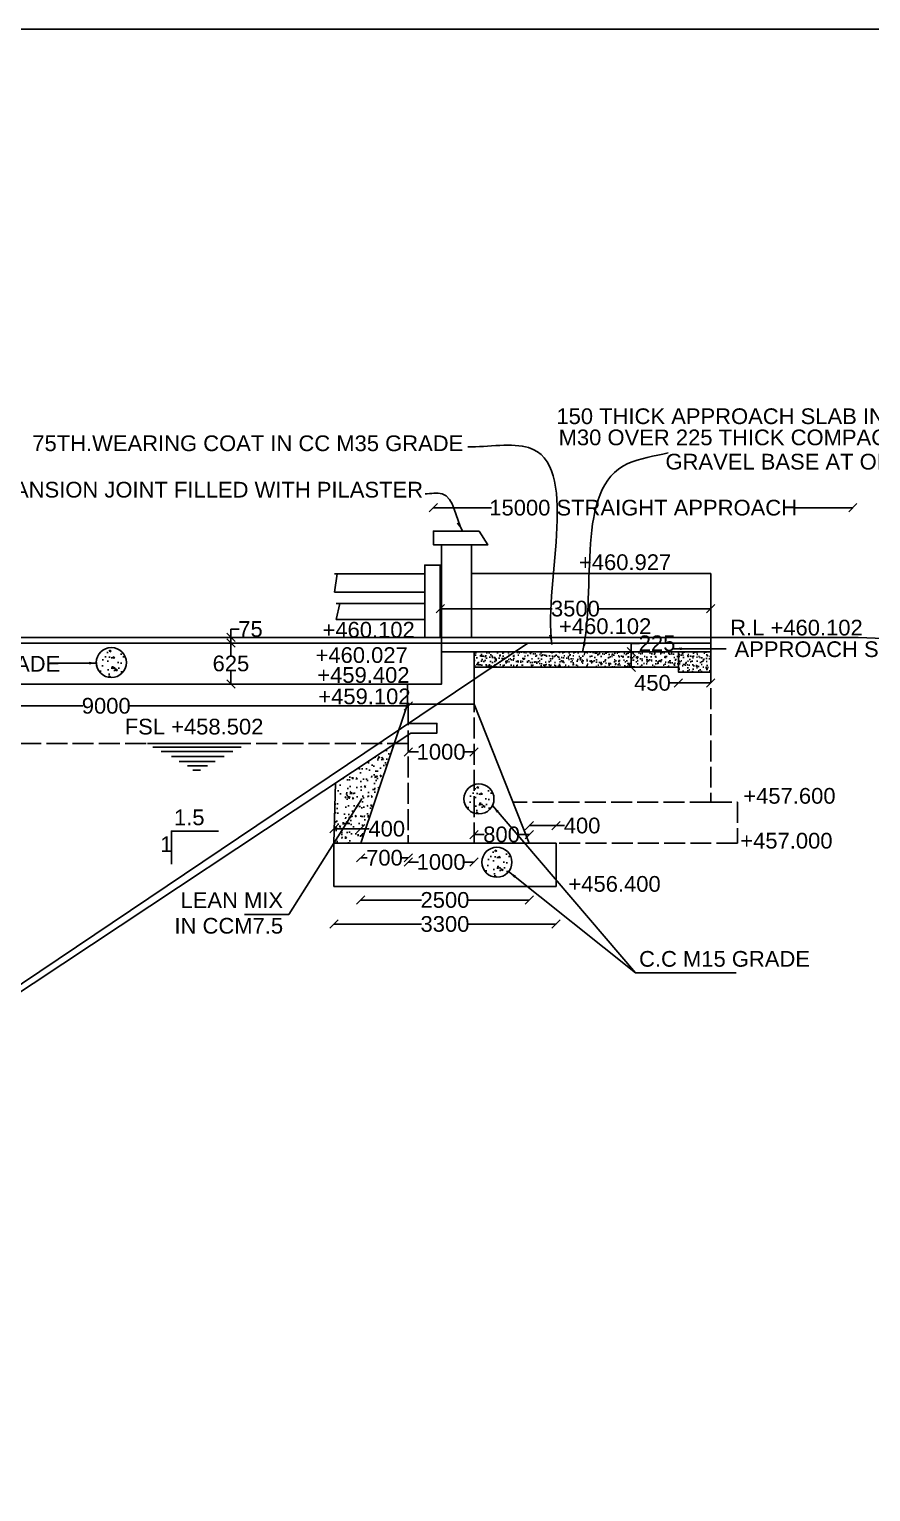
# Model space of a CAD drawing. Header units: millimetres. Extents: x 5124 to 3251958, y 2311 to 45962895.
# Drawn here: x 3220894 to 3230522, y 45946148 to 45962895 of the extents above; entities that cross this region are included whole.
import ezdxf

# ---------------------------------------------------------------- set-up
doc = ezdxf.new("R2010")
doc.units = ezdxf.units.MM
doc.header["$MEASUREMENT"] = 0
doc.linetypes.add('ACAD_ISO02W100', pattern=[15, 12, -3])
for name, color, linetype in [('DIMENSION', 7, 'Continuous'), ('DRAWING', 7, 'Continuous'), ('TEXT', 7, 'Continuous')]:
    doc.layers.add(name, color=color, linetype=linetype)
doc.styles.get("Standard").update_dxf_attribs({"font": 'arial.ttf', "height": 180})
doc.dimstyles.get("Standard").update_dxf_attribs({"dimtxt": 200, "dimasz": 110, "dimexe": 0.18, "dimexo": 0.0625, "dimgap": 0.09, "dimtad": 0, "dimtih": 1, "dimtoh": 1, "dimdec": 0, "dimzin": 0, "dimdsep": 46, "dimtxsty": 'Standard', "dimblk": 'OBLIQUE', "dimcen": 0.09, "dimse1": 1, "dimse2": 1, "dimadec": 0, "dimazin": 0, "dimtfac": 1, "dimtdec": 0, "dimtofl": 0, "dimtmove": 0, "dimatfit": 3, "dimfxl": 1, "dimtolj": 1, "dimtzin": 0, "dimarcsym": 0})
pattern_1 = [(142.5, (6428219.193, 0), (2.519734324, 77.07295076), [0, -60.8, 0, -68, 0, -65]), (172.5, (6428219.19, 0), (-70.7910682, 112.8858426), [0, -32.8, 0, -54.8, 0, -21]), (212.5, (6428268.39, 0), (-124.56567447, 0.22636214), [0, -20, 0, -72, 0, -94]), (222.5, (6428268.39, 0), (-120.24506418, 35.1070226), [0, -10, 0, -47.2, 0, -54])]

# ---------------------------------------------------------------- blocks, each defined once
blk = doc.blocks.new('_Oblique')
at = {"color": 0, "linetype": 'ByBlock', "lineweight": -2}
blk.add_line((-0.5, -0.5), (0.5, 0.5), dxfattribs=at)
blk = doc.blocks.new('*D46')
at = {"layer": 'Defpoints', "color": 0, "transparency": 16777216}
for p in [(3230317, 45957416), (3225518, 45957149), (3230317, 45957149)]:
    blk.add_point(p, dxfattribs=at)
at = {"layer": 'DIMENSION', "color": 0, "lineweight": -2, "transparency": 16777216}
for p, q in [((3225518, 45957416), (3226181, 45957416)), ((3230317, 45957416), (3229655, 45957416))]:
    blk.add_line(p, q, dxfattribs=at)
at = {"layer": 'DIMENSION', "color": 0, "lineweight": -2, "transparency": 16777216, "xscale": 95, "yscale": 95, "zscale": 95, "rotation": 180}
blk.add_blockref('_Oblique', (3225518, 45957416), dxfattribs=at)
at = {"layer": 'DIMENSION', "color": 0, "lineweight": -2, "transparency": 16777216, "xscale": 95, "yscale": 95, "zscale": 95}
blk.add_blockref('_Oblique', (3230317, 45957416), dxfattribs=at)
at = {"layer": 'DIMENSION', "color": 0, "transparency": 16777216, "insert": (3227918, 45957416), "char_height": 180, "attachment_point": 5}
blk.add_mtext('\\A1;15000 STRAIGHT APPROACH', dxfattribs=at)
blk = doc.blocks.new('*D47')
at = {"layer": 'Defpoints', "color": 0, "transparency": 16777216}
for p in [(3225230, 45954620), (3225230, 45954620), (3225983, 45954620)]:
    blk.add_point(p, dxfattribs=at)
at = {"layer": 'DIMENSION', "color": 0, "lineweight": -2, "transparency": 16777216}
for p, q in [((3225230, 45954620), (3225346, 45954620)), ((3225983, 45954620), (3225866, 45954620))]:
    blk.add_line(p, q, dxfattribs=at)
at = {"layer": 'DIMENSION', "color": 0, "lineweight": -2, "transparency": 16777216, "xscale": 95, "yscale": 95, "zscale": 95, "rotation": 180}
blk.add_blockref('_Oblique', (3225230, 45954620), dxfattribs=at)
at = {"layer": 'DIMENSION', "color": 0, "lineweight": -2, "transparency": 16777216, "xscale": 95, "yscale": 95, "zscale": 95}
blk.add_blockref('_Oblique', (3225983, 45954620), dxfattribs=at)
at = {"layer": 'DIMENSION', "color": 0, "transparency": 16777216, "insert": (3225606, 45954620), "char_height": 180, "attachment_point": 5}
blk.add_mtext('\\A1;1000', dxfattribs=at)
blk = doc.blocks.new('*D48')
at = {"layer": 'Defpoints', "color": 0, "transparency": 16777216}
for p in [(3226922, 45953776), (3226614, 45953573), (3226922, 45953573)]:
    blk.add_point(p, dxfattribs=at)
at = {"layer": 'DIMENSION', "color": 0, "lineweight": -2, "transparency": 16777216}
for p, q in [((3226614, 45953776), (3226922, 45953776)), ((3226922, 45953776), (3227017, 45953776))]:
    blk.add_line(p, q, dxfattribs=at)
at = {"layer": 'DIMENSION', "color": 0, "lineweight": -2, "transparency": 16777216, "xscale": 95, "yscale": 95, "zscale": 95, "rotation": 180}
blk.add_blockref('_Oblique', (3226614, 45953776), dxfattribs=at)
at = {"layer": 'DIMENSION', "color": 0, "lineweight": -2, "transparency": 16777216, "xscale": 95, "yscale": 95, "zscale": 95}
blk.add_blockref('_Oblique', (3226922, 45953776), dxfattribs=at)
at = {"layer": 'DIMENSION', "color": 0, "transparency": 16777216, "insert": (3227219, 45953776), "char_height": 180, "attachment_point": 5}
blk.add_mtext('\\A1;400', dxfattribs=at)
blk = doc.blocks.new('*D49')
at = {"layer": 'Defpoints', "color": 0, "transparency": 16777216}
for p in [(3224686, 45953740), (3224379, 45953573), (3224686, 45953573)]:
    blk.add_point(p, dxfattribs=at)
at = {"layer": 'DIMENSION', "color": 0, "lineweight": -2, "transparency": 16777216}
for p, q in [((3224379, 45953740), (3224686, 45953740)), ((3224686, 45953740), (3224781, 45953740))]:
    blk.add_line(p, q, dxfattribs=at)
at = {"layer": 'DIMENSION', "color": 0, "lineweight": -2, "transparency": 16777216, "xscale": 95, "yscale": 95, "zscale": 95, "rotation": 180}
blk.add_blockref('_Oblique', (3224379, 45953740), dxfattribs=at)
at = {"layer": 'DIMENSION', "color": 0, "lineweight": -2, "transparency": 16777216, "xscale": 95, "yscale": 95, "zscale": 95}
blk.add_blockref('_Oblique', (3224686, 45953740), dxfattribs=at)
at = {"layer": 'DIMENSION', "color": 0, "transparency": 16777216, "insert": (3224984, 45953740), "char_height": 180, "attachment_point": 5}
blk.add_mtext('\\A1;400', dxfattribs=at)
blk = doc.blocks.new('*D50')
at = {"layer": 'Defpoints', "color": 0, "transparency": 16777216}
for p in [(3224686, 45953573), (3225230, 45953573), (3224686, 45953407)]:
    blk.add_point(p, dxfattribs=at)
at = {"layer": 'DIMENSION', "color": 0, "lineweight": -2, "transparency": 16777216}
for p, q in [((3224686, 45953407), (3224760, 45953407)), ((3225230, 45953407), (3225156, 45953407))]:
    blk.add_line(p, q, dxfattribs=at)
at = {"layer": 'DIMENSION', "color": 0, "lineweight": -2, "transparency": 16777216, "xscale": 95, "yscale": 95, "zscale": 95, "rotation": 180}
blk.add_blockref('_Oblique', (3224686, 45953407), dxfattribs=at)
at = {"layer": 'DIMENSION', "color": 0, "lineweight": -2, "transparency": 16777216, "xscale": 95, "yscale": 95, "zscale": 95}
blk.add_blockref('_Oblique', (3225230, 45953407), dxfattribs=at)
at = {"layer": 'DIMENSION', "color": 0, "transparency": 16777216, "insert": (3224958, 45953407), "char_height": 180, "attachment_point": 5}
blk.add_mtext('\\A1;700', dxfattribs=at)
blk = doc.blocks.new('*D51')
at = {"layer": 'Defpoints', "color": 0, "transparency": 16777216}
for p in [(3225230, 45953573), (3225983, 45953573), (3225230, 45953359)]:
    blk.add_point(p, dxfattribs=at)
at = {"layer": 'DIMENSION', "color": 0, "lineweight": -2, "transparency": 16777216}
for p, q in [((3225230, 45953359), (3225346, 45953359)), ((3225983, 45953359), (3225866, 45953359))]:
    blk.add_line(p, q, dxfattribs=at)
at = {"layer": 'DIMENSION', "color": 0, "lineweight": -2, "transparency": 16777216, "xscale": 95, "yscale": 95, "zscale": 95, "rotation": 180}
blk.add_blockref('_Oblique', (3225230, 45953359), dxfattribs=at)
at = {"layer": 'DIMENSION', "color": 0, "lineweight": -2, "transparency": 16777216, "xscale": 95, "yscale": 95, "zscale": 95}
blk.add_blockref('_Oblique', (3225983, 45953359), dxfattribs=at)
at = {"layer": 'DIMENSION', "color": 0, "transparency": 16777216, "insert": (3225606, 45953359), "char_height": 180, "attachment_point": 5}
blk.add_mtext('\\A1;1000', dxfattribs=at)
blk = doc.blocks.new('*D42')
at = {"layer": 'Defpoints', "color": 0, "transparency": 16777216}
for p in [(3225983, 45953674), (3225983, 45953573), (3226614, 45953573)]:
    blk.add_point(p, dxfattribs=at)
at = {"layer": 'DIMENSION', "color": 0, "lineweight": -2, "transparency": 16777216}
for p, q in [((3225983, 45953674), (3226100, 45953674)), ((3226614, 45953674), (3226497, 45953674))]:
    blk.add_line(p, q, dxfattribs=at)
at = {"layer": 'DIMENSION', "color": 0, "lineweight": -2, "transparency": 16777216, "xscale": 95, "yscale": 95, "zscale": 95, "rotation": 180}
blk.add_blockref('_Oblique', (3225983, 45953674), dxfattribs=at)
at = {"layer": 'DIMENSION', "color": 0, "lineweight": -2, "transparency": 16777216, "xscale": 95, "yscale": 95, "zscale": 95}
blk.add_blockref('_Oblique', (3226614, 45953674), dxfattribs=at)
at = {"layer": 'DIMENSION', "color": 0, "transparency": 16777216, "insert": (3226298, 45953674), "char_height": 180, "attachment_point": 5}
blk.add_mtext('\\A1;800', dxfattribs=at)
blk = doc.blocks.new('*D43')
at = {"layer": 'Defpoints', "color": 0, "transparency": 16777216}
for p in [(3224686, 45953573), (3226614, 45953573), (3224686, 45952924)]:
    blk.add_point(p, dxfattribs=at)
at = {"layer": 'DIMENSION', "color": 0, "lineweight": -2, "transparency": 16777216}
for p, q in [((3224686, 45952924), (3225380, 45952924)), ((3226614, 45952924), (3225920, 45952924))]:
    blk.add_line(p, q, dxfattribs=at)
at = {"layer": 'DIMENSION', "color": 0, "lineweight": -2, "transparency": 16777216, "xscale": 95, "yscale": 95, "zscale": 95, "rotation": 180}
blk.add_blockref('_Oblique', (3224686, 45952924), dxfattribs=at)
at = {"layer": 'DIMENSION', "color": 0, "lineweight": -2, "transparency": 16777216, "xscale": 95, "yscale": 95, "zscale": 95}
blk.add_blockref('_Oblique', (3226614, 45952924), dxfattribs=at)
at = {"layer": 'DIMENSION', "color": 0, "transparency": 16777216, "insert": (3225650, 45952924), "char_height": 180, "attachment_point": 5}
blk.add_mtext('\\A1;2500', dxfattribs=at)
blk = doc.blocks.new('*D52')
at = {"layer": 'Defpoints', "color": 0, "transparency": 16777216}
for p in [(3224379, 45953080), (3226922, 45953080), (3224379, 45952649)]:
    blk.add_point(p, dxfattribs=at)
at = {"layer": 'DIMENSION', "color": 0, "lineweight": -2, "transparency": 16777216}
for p, q in [((3224379, 45952649), (3225382, 45952649)), ((3226922, 45952649), (3225919, 45952649))]:
    blk.add_line(p, q, dxfattribs=at)
at = {"layer": 'DIMENSION', "color": 0, "lineweight": -2, "transparency": 16777216, "xscale": 95, "yscale": 95, "zscale": 95, "rotation": 180}
blk.add_blockref('_Oblique', (3224379, 45952649), dxfattribs=at)
at = {"layer": 'DIMENSION', "color": 0, "lineweight": -2, "transparency": 16777216, "xscale": 95, "yscale": 95, "zscale": 95}
blk.add_blockref('_Oblique', (3226922, 45952649), dxfattribs=at)
at = {"layer": 'DIMENSION', "color": 0, "transparency": 16777216, "insert": (3225650, 45952649), "char_height": 180, "attachment_point": 5}
blk.add_mtext('\\A1;3300', dxfattribs=at)
blk = doc.blocks.new('*D54')
at = {"layer": 'Defpoints', "color": 0, "transparency": 16777216}
for p in [(3225230, 45955147), (3218317, 45954965), (3225230, 45955003)]:
    blk.add_point(p, dxfattribs=at)
at = {"layer": 'DIMENSION', "color": 0, "lineweight": -2, "transparency": 16777216}
for p, q in [((3218317, 45955147), (3221505, 45955147)), ((3225230, 45955147), (3222042, 45955147))]:
    blk.add_line(p, q, dxfattribs=at)
at = {"layer": 'DIMENSION', "color": 0, "lineweight": -2, "transparency": 16777216, "xscale": 95, "yscale": 95, "zscale": 95, "rotation": 180}
blk.add_blockref('_Oblique', (3218317, 45955147), dxfattribs=at)
at = {"layer": 'DIMENSION', "color": 0, "lineweight": -2, "transparency": 16777216, "xscale": 95, "yscale": 95, "zscale": 95}
blk.add_blockref('_Oblique', (3225230, 45955147), dxfattribs=at)
at = {"layer": 'DIMENSION', "color": 0, "transparency": 16777216, "insert": (3221774, 45955147), "char_height": 180, "attachment_point": 5}
blk.add_mtext('\\A1;9000', dxfattribs=at)
blk = doc.blocks.new('*D56')
at = {"layer": 'Defpoints', "color": 0, "transparency": 16777216}
for p in [(3223201, 45955866), (3223201, 45955866), (3223201, 45955397)]:
    blk.add_point(p, dxfattribs=at)
at = {"layer": 'DIMENSION', "color": 0, "lineweight": -2, "transparency": 16777216}
for p, q in [((3223201, 45955866), (3223201, 45955724)), ((3223201, 45955397), (3223201, 45955540))]:
    blk.add_line(p, q, dxfattribs=at)
at = {"layer": 'DIMENSION', "color": 0, "lineweight": -2, "transparency": 16777216, "xscale": 95, "yscale": 95, "zscale": 95}
for p, rotation in [((3223201, 45955866), 90), ((3223201, 45955397), 270)]:
    blk.add_blockref('_Oblique', p, dxfattribs=dict(at, rotation=rotation))
at = {"layer": 'DIMENSION', "color": 0, "transparency": 16777216, "insert": (3223201, 45955632), "char_height": 180, "attachment_point": 5}
blk.add_mtext('\\A1;625', dxfattribs=at)
blk = doc.blocks.new('*D57')
at = {"layer": 'Defpoints', "color": 0, "transparency": 16777216}
for p in [(3223201, 45955931), (3223201, 45955931), (3223201, 45955866)]:
    blk.add_point(p, dxfattribs=at)
at = {"layer": 'DIMENSION', "color": 0, "lineweight": -2, "transparency": 16777216}
for p, q in [((3223201, 45955931), (3223201, 45956026)), ((3223201, 45956026), (3223296, 45956026)), ((3223201, 45955866), (3223201, 45955931))]:
    blk.add_line(p, q, dxfattribs=at)
at = {"layer": 'DIMENSION', "color": 0, "lineweight": -2, "transparency": 16777216, "xscale": 95, "yscale": 95, "zscale": 95}
for p, rotation in [((3223201, 45955931), 90), ((3223201, 45955866), 270)]:
    blk.add_blockref('_Oblique', p, dxfattribs=dict(at, rotation=rotation))
at = {"layer": 'DIMENSION', "color": 0, "transparency": 16777216, "insert": (3223425, 45956026), "char_height": 180, "attachment_point": 5}
blk.add_mtext('\\A1;75', dxfattribs=at)
blk = doc.blocks.new('*D127')
at = {"layer": 'Defpoints', "color": 0, "transparency": 16777216}
for p in [(3225596, 45956260), (3228691, 45956260), (3228691, 45956260)]:
    blk.add_point(p, dxfattribs=at)
at = {"layer": 'DRAWING', "color": 0, "lineweight": -2, "transparency": 16777216}
for p, q in [((3225596, 45956260), (3226875, 45956260)), ((3228691, 45956260), (3227412, 45956260))]:
    blk.add_line(p, q, dxfattribs=at)
at = {"layer": 'DRAWING', "color": 0, "lineweight": -2, "transparency": 16777216, "xscale": 95, "yscale": 95, "zscale": 95, "rotation": 180}
blk.add_blockref('_Oblique', (3225596, 45956260), dxfattribs=at)
at = {"layer": 'DRAWING', "color": 0, "lineweight": -2, "transparency": 16777216, "xscale": 95, "yscale": 95, "zscale": 95}
blk.add_blockref('_Oblique', (3228691, 45956260), dxfattribs=at)
at = {"layer": 'DRAWING', "color": 0, "transparency": 16777216, "insert": (3227143, 45956260), "char_height": 180, "attachment_point": 5}
blk.add_mtext('\\A1;3500', dxfattribs=at)
blk = doc.blocks.new('*D128')
at = {"layer": 'Defpoints', "color": 0, "transparency": 16777216}
for p in [(3228321, 45955534), (3228691, 45955534), (3228321, 45955410)]:
    blk.add_point(p, dxfattribs=at)
at = {"layer": 'DRAWING', "color": 0, "lineweight": -2, "transparency": 16777216}
for p, q in [((3228321, 45955410), (3228226, 45955410)), ((3228691, 45955410), (3228321, 45955410))]:
    blk.add_line(p, q, dxfattribs=at)
at = {"layer": 'DRAWING', "color": 0, "lineweight": -2, "transparency": 16777216, "xscale": 95, "yscale": 95, "zscale": 95, "rotation": 180}
blk.add_blockref('_Oblique', (3228321, 45955410), dxfattribs=at)
at = {"layer": 'DRAWING', "color": 0, "lineweight": -2, "transparency": 16777216, "xscale": 95, "yscale": 95, "zscale": 95}
blk.add_blockref('_Oblique', (3228691, 45955410), dxfattribs=at)
at = {"layer": 'DRAWING', "color": 0, "transparency": 16777216, "insert": (3228024, 45955410), "char_height": 180, "attachment_point": 5}
blk.add_mtext('\\A1;450', dxfattribs=at)
blk = doc.blocks.new('*D129')
at = {"layer": 'Defpoints', "color": 0, "transparency": 16777216}
for p in [(3227781, 45955768), (3227781, 45955768), (3227781, 45955589)]:
    blk.add_point(p, dxfattribs=at)
at = {"layer": 'DRAWING', "color": 0, "lineweight": -2, "transparency": 16777216}
for p, q in [((3227781, 45955768), (3227781, 45955863)), ((3227781, 45955863), (3227876, 45955863)), ((3227781, 45955589), (3227781, 45955768))]:
    blk.add_line(p, q, dxfattribs=at)
at = {"layer": 'DRAWING', "color": 0, "lineweight": -2, "transparency": 16777216, "xscale": 95, "yscale": 95, "zscale": 95}
for p, rotation in [((3227781, 45955768), 90), ((3227781, 45955589), 270)]:
    blk.add_blockref('_Oblique', p, dxfattribs=dict(at, rotation=rotation))
at = {"layer": 'DRAWING', "color": 0, "transparency": 16777216, "insert": (3228077, 45955863), "char_height": 180, "attachment_point": 5}
blk.add_mtext('\\A1;225', dxfattribs=at)

msp = doc.modelspace()

# ---------------------------------------------------------------- hatches: boundary and pattern name
at = {"layer": 'DRAWING'}
h = msp.add_hatch(dxfattribs=at)
h.set_pattern_fill('AR-CONC', color=256, scale=30)
h.set_pattern_definition([(130, (6343335.05, 418.85), (-215.1780548, -18.8256405), [22.5, -247.5]), (185, (6343335.05, 418.85), (41.6254001, 225.6576401), [18, -198]), (79.54855554, (6343317.12, 417.28), (-173.552654, 206.8319973), [19.1220576, -210.3426336]), (133.8158, (6343335.05, 478.85), (-320.1723992, -49.6557842), [33.75, -371.25]), (83.3643645, (6343308.37, 474.7), (-280.3985837, 292.2355802), [28.6831026, -315.514128]), (188.815836, (6343335.05, 478.85), (-280.3985835, 292.23558), [27, -297.0000003]), (159, (6343305.05, 463.85), (-179.07211564, -120.7856672), [22.5, -247.5]), (214, (6343305.05, 463.85), (-72.9945996, 217.5450135), [18, -198]), (108.54855526, (6343290.13, 453.78), (-252.066713, 96.7593458), [19.122057, -210.3426336]), (142.5, (6343335.05, 418.85), (-3.6479566, 99.86815615), [0, -195.6, 0, -201, 0, -198.75]), (172.5, (6343335.05, 418.85), (-78.92086123, 118.32351356), [0, -114.6, 0, -191.1, 0, -75.75]), (212.5, (6343401.95, 418.85), (-160.14673085, -6.76646152), [0, -75, 0, -234, 0, -310.5]), (222.5, (6343431.95, 418.85), (-174.9558508, 30.0314947), [0, -97.5, 0, -155.4, 0, -220.5])])
h.paths.add_polyline_path([(3222004.5, 45955643.6, 1), (3221660.5, 45955643.6, 1)])
h = msp.add_hatch(dxfattribs=at)
h.set_pattern_fill('AR-SAND', color=256, scale=40, style=0)
h.set_pattern_definition(pattern_1)
h.paths.add_polyline_path([(3225982.7, 45955767.8), (3225982.7, 45955588.9), (3226186.4, 45955588.9), (3226452.2, 45955767.8)])
h = msp.add_hatch(dxfattribs=at)
h.set_pattern_fill('AR-SAND', color=256, scale=40, style=0)
h.set_pattern_definition(pattern_1)
h.paths.add_polyline_path([(3228320.9, 45955767.8), (3228320.9, 45955533.7), (3228691.1, 45955533.7), (3228691.1, 45955767.8)])
h.paths.add_polyline_path([(3228320.9, 45955588.9), (3228320.9, 45955767.8), (3226452.2, 45955767.8), (3226186.4, 45955588.9)])
h = msp.add_hatch(dxfattribs=at)
h.set_pattern_fill('AR-CONC', color=256, scale=30)
h.set_pattern_definition([(130, (6428219.2, 0), (-215.1780548, -18.8256405), [22.5, -247.5]), (185, (6428219.2, 0), (41.6254001, 225.6576401), [18, -198]), (79.5486, (6428201.26, -1.57), (-173.5528145, 206.8318626), [19.122057, -210.3426336]), (133.8158, (6428219.2, 60), (-320.1723146, -49.6557043), [33.75, -371.25]), (83.3644, (6428192.5, 55.86), (-280.3988117, 292.2353613), [28.6830864, -315.5139]), (188.8158, (6428219.2, 60), (-280.3985835, 292.2355803), [27, -297]), (159, (6428189.2, 45), (-179.07211564, -120.7856672), [22.5, -247.5]), (214, (6428189.2, 45), (-72.9945996, 217.5450135), [18, -198]), (108.5486, (6428174.27, 34.93), (-252.0667886, 96.759149), [19.122057, -210.3426336]), (142.5, (6428219.19, 0), (-3.6479566, 99.86815615), [0, -195.6, 0, -201, 0, -198.75]), (172.5, (6428219.19, 0), (-78.92086123, 118.32351356), [0, -114.6, 0, -191.1, 0, -75.75]), (212.5, (6428286.09, 0), (-160.14673085, -6.76646152), [0, -75, 0, -234, 0, -310.5]), (222.5, (6428316.1, 0), (-174.9558508, 30.0314947), [0, -97.5, 0, -155.4, 0, -220.5])])
h.paths.add_polyline_path([(3224379.3, 45953573.4), (3224686.4, 45953573.4), (3225068.5, 45954710.5), (3224397.3, 45954264.7)])
h = msp.add_hatch(dxfattribs=at)
h.set_pattern_fill('AR-CONC', color=256, scale=30)
h.set_pattern_definition([(130, (6347541.77, -1142.98), (-215.1780548, -18.8256405), [22.5, -247.5]), (185, (6347541.77, -1142.98), (41.6254001, 225.6576401), [18, -198]), (79.54855554, (6347523.84, -1144.55), (-173.552654, 206.8319973), [19.1220576, -210.3426336]), (133.8158, (6347541.77, -1082.98), (-320.1723992, -49.6557842), [33.75, -371.25]), (83.3643645, (6347515.1, -1087.12), (-280.3985837, 292.2355802), [28.6831026, -315.514128]), (188.815836, (6347541.77, -1082.98), (-280.3985835, 292.23558), [27, -297.0000003]), (159, (6347511.77, -1097.98), (-179.07211564, -120.7856672), [22.5, -247.5]), (214, (6347511.77, -1097.98), (-72.9945996, 217.5450135), [18, -198]), (108.54855526, (6347496.85, -1108.05), (-252.066713, 96.7593458), [19.122057, -210.3426336]), (142.5, (6347541.77, -1142.98), (-3.6479566, 99.86815615), [0, -195.6, 0, -201, 0, -198.75]), (172.5, (6347541.77, -1142.98), (-78.92086123, 118.32351356), [0, -114.6, 0, -191.1, 0, -75.75]), (212.5, (6347608.67, -1142.98), (-160.14673085, -6.76646152), [0, -75, 0, -234, 0, -310.5]), (222.5, (6347638.67, -1142.98), (-174.9558508, 30.0314947), [0, -97.5, 0, -155.4, 0, -220.5])])
h.paths.add_polyline_path([(3226211.2, 45954081.8, 1), (3225867.2, 45954081.8, 1)])
h = msp.add_hatch(dxfattribs=at)
h.set_pattern_fill('AR-CONC', color=256, scale=30)
h.set_pattern_definition([(130, (6347746.91, -1868.07), (-215.1780548, -18.8256405), [22.5, -247.5]), (185, (6347746.91, -1868.07), (41.6254001, 225.6576401), [18, -198]), (79.54855554, (6347728.98, -1869.64), (-173.552654, 206.8319973), [19.1220576, -210.3426336]), (133.8158, (6347746.9, -1808.07), (-320.1723992, -49.6557842), [33.75, -371.25]), (83.3643645, (6347720.23, -1812.2), (-280.3985837, 292.2355802), [28.6831026, -315.514128]), (188.815836, (6347746.9, -1808.07), (-280.3985835, 292.23558), [27, -297.0000003]), (159, (6347716.91, -1823.07), (-179.07211564, -120.7856672), [22.5, -247.5]), (214, (6347716.91, -1823.07), (-72.9945996, 217.5450135), [18, -198]), (108.54855526, (6347702, -1833.14), (-252.066713, 96.7593458), [19.122057, -210.3426336]), (142.5, (6347746.91, -1868.07), (-3.6479566, 99.86815615), [0, -195.6, 0, -201, 0, -198.75]), (172.5, (6347746.91, -1868.07), (-78.92086123, 118.32351356), [0, -114.6, 0, -191.1, 0, -75.75]), (212.5, (6347813.81, -1868.07), (-160.14673085, -6.76646152), [0, -75, 0, -234, 0, -310.5]), (222.5, (6347843.81, -1868.07), (-174.9558508, 30.0314947), [0, -97.5, 0, -155.4, 0, -220.5])])
h.paths.add_polyline_path([(3226416.3, 45953356.7, 1), (3226072.4, 45953356.7, 1)])

# ---------------------------------------------------------------- linework, layer by layer
for p, q in [((3225418.9, 45956658.7), (3224385.2, 45956658.7)), ((3224418.3, 45956658.7), (3224385.2, 45956449.7)), ((3225418.9, 45956449.7), (3225418.9, 45956658.7)), ((3224385.2, 45956449.7), (3225418.9, 45956449.7)), ((3225418.9, 45956321), (3224404.1, 45956321)), ((3224445.8, 45956321), (3224404.1, 45956135.8)), ((3225418.9, 45956135.8), (3225418.9, 45956321)), ((3224404.1, 45956135.8), (3225418.9, 45956135.8))]:
    msp.add_line(p, q, dxfattribs=at)
at = {"layer": 'DRAWING', "linetype": 'ACAD_ISO02W100', "ltscale": 20}
for p, q in [((3225229.8, 45955165.8), (3225229.8, 45953573.4)), ((3225982.7, 45953573.4), (3225982.7, 45955165.8))]:
    msp.add_line(p, q, dxfattribs=at)
at = {"layer": 'DRAWING'}
for points in [[(3188868.1, 45962895.2), (3251958.3, 45962895.2), (3251958.3, 45926035), (3188868.1, 45926035)], [(3225595.7, 45955931.3), (3225418.9, 45955931.3), (3225418.9, 45956758.7), (3225595.7, 45956758.7)], [(3228320.9, 45955767.8), (3225982.7, 45955767.8), (3225982.7, 45955588.9), (3228320.9, 45955588.9)], [(3228691.1, 45955767.8), (3228320.9, 45955767.8), (3228320.9, 45955533.7), (3228691.1, 45955533.7)], [(3226614, 45953573.4), (3224686.4, 45953573.4), (3225221.5, 45955165.8), (3225982.7, 45955165.8)], [(3226921.6, 45953573.4), (3224379.3, 45953573.4), (3224379.3, 45953080.5), (3226921.6, 45953080.5)]]:
    msp.add_lwpolyline(points, close=True, dxfattribs=at)
for points in [[(3225954.6, 45956661.6), (3225954.6, 45956990.3), (3225611.9, 45956991.3), (3225518.1, 45956991.3), (3225518.1, 45957149.3), (3226041.2, 45957149.3), (3226140, 45956989.8), (3225954.6, 45956989.8)], [(3214109.6, 45955397.4), (3225611.9, 45955397.4), (3225611.9, 45956991.3)], [(3225611.9, 45955767.8), (3228691.1, 45955767.8), (3228691.1, 45956661.6), (3225954.6, 45956661.6), (3225954.6, 45955931.3)], [(3214109.6, 45955931.3), (3230377.3, 45955931.3)], [(3214109.6, 45955866.2), (3228682.8, 45955866.2)], [(3220604.8, 45951831.8), (3226598.5, 45955866.2)], [(3230377.3, 45955931.3), (3234592.2, 45955765.1)], [(3225982.7, 45955588.9), (3225982.7, 45955165.8), (3225221.5, 45955165.8), (3225221.5, 45955397.4)], [(3220610.2, 45951749.3), (3225258.3, 45954836.5), (3225558, 45954836.5), (3225558, 45954945.4), (3225231.9, 45954946.4)], [(3223395.4, 45954715.1), (3222248.2, 45954715.1)], [(3223319.6, 45954673.2), (3222306.3, 45954673.2)], [(3223222.2, 45954624.6), (3222403.7, 45954624.6)], [(3223124.8, 45954568.1), (3222520, 45954568.1)], [(3223021.1, 45954510), (3222607.9, 45954510)], [(3222934.7, 45954459.7), (3222703.8, 45954459.7)], [(3222853, 45954409.5), (3222766.6, 45954409.5)], [(3224379.3, 45953573.4), (3224397.3, 45954264.7)], [(3223058.2, 45953713.3), (3222520.8, 45953713.3), (3222520.8, 45953333.9)]]:
    msp.add_lwpolyline(points, dxfattribs=at)
at = {"layer": 'DRAWING', "linetype": 'ACAD_ISO02W100', "ltscale": 20}
for points in [[(3228691.1, 45955650.7), (3228691.1, 45954046.2), (3226431.7, 45954046.2)], [(3225229.8, 45954715.1), (3218328.3, 45954715.1)], [(3228691.1, 45954046.2), (3228998, 45954046.2), (3228998, 45953573.4), (3226921.6, 45953573.4)]]:
    msp.add_lwpolyline(points, dxfattribs=at)
at = {"layer": 'DRAWING'}
for centre in [(3221832.5, 45955643.6), (3226039.2, 45954081.8), (3226244.4, 45953356.7)]:
    msp.add_circle(centre, 172, dxfattribs=at)

# ---------------------------------------------------------------- texts
at = {"layer": 'DIMENSION'}
msp.add_text('+456.400', height=180, dxfattribs=at).set_placement((3227062.8, 45953018.6))
at = {"layer": 'DIMENSION', "insert": (3223798.3, 45952719.2), "char_height": 180, "width": 1270.529, "attachment_point": 3}
msp.add_mtext('IN CCM7.5', dxfattribs=at)
at = {"layer": 'TEXT'}
for s, p in [('150 THICK APPROACH SLAB IN RCC', (3226925.3, 45958374)), ('75TH.WEARING COAT IN CC M35 GRADE', (3220928.3, 45958064.4)), ('M30 OVER 225 THICK COMPACTED', (3226950.7, 45958131.5)), ('GRAVEL BASE AT OMC', (3228173.4, 45957853.8)), ('20TH EXPANSION JOINT FILLED WITH PILASTER', (3219531.5, 45957532.8)), ('+460.927', (3227183.3, 45956702.6)), ('+460.102', (3224248.9, 45955928.8)), ('+460.102', (3226955.2, 45955969.8)), ('R.L +460.102', (3228913.6, 45955953.5)), ('APPROACH SLAB', (3228964, 45955706.3)), ('  R.C.C M25 GRADE  ', (3218901.1, 45955539.4)), ('+460.027', (3224169.1, 45955639.1)), ('+459.402', (3224189.1, 45955410.6)), ('+459.102', (3224200.9, 45955165.8)), ('FSL +458.502', (3221985.7, 45954819.7)), ('+457.600', (3229063.9, 45954027.1)), ('1.5', (3222549.6, 45953780.7)), ('+457.000', (3229029.3, 45953513.4)), ('1 ', (3222392.7, 45953473.6)), ('LEAN MIX ', (3222624.1, 45952832.4)), ('C.C M15 GRADE', (3227870.9, 45952160.3))]:
    msp.add_text(s, height=180, dxfattribs=at).set_placement(p)

# ---------------------------------------------------------------- dimensions: what is measured, and where the dimension line sits
at = {"layer": 'DIMENSION'}
for base, p1, p2, angle, text, picture, middle in [((3230317.1, 45957416.5), (3225518.1, 45957149.3), (3230317.1, 45957149.3), 180, '15000 STRAIGHT APPROACH', '*D46', (3227917.6, 45957416.5)), ((3223201.4, 45955931.3), (3223201.4, 45955866.2), (3223201.4, 45955931.3), 90, '75', '*D57', (3223425.3, 45956026.3)), ((3223201.4, 45955866.2), (3223201.4, 45955397.4), (3223201.4, 45955866.2), 90, '625', '*D56', (3223201.4, 45955631.8)), ((3225229.8, 45954619.6), (3225982.7, 45954619.6), (3225229.8, 45954619.6), 180, '1000', '*D47', (3225606.3, 45954619.6)), ((3224686.4, 45953740), (3224379.3, 45953573.4), (3224686.4, 45953573.4), 180, '400', '*D49', (3224983.6, 45953740)), ((3226921.6, 45953776.4), (3226614, 45953573.4), (3226921.6, 45953573.4), 180, '400', '*D48', (3227218.9, 45953776.4)), ((3225982.7, 45953673.9), (3226614, 45953573.4), (3225982.7, 45953573.4), 180, '800', '*D42', (3226298.3, 45953673.9)), ((3224686.4, 45953406.6), (3225229.8, 45953573.4), (3224686.4, 45953573.4), 180, '700', '*D50', (3224958.1, 45953406.6)), ((3224686.4, 45952924.4), (3226614, 45953573.4), (3224686.4, 45953573.4), 180, '2500', '*D43', (3225650.2, 45952924.4)), ((3225229.8, 45953359.1), (3225982.7, 45953573.4), (3225229.8, 45953573.4), 180, '1000', '*D51', (3225606.3, 45953359.1)), ((3224379.3, 45952648.7), (3226921.6, 45953080.5), (3224379.3, 45953080.5), 180, '3300', '*D52', (3225650.5, 45952648.7))]:
    dim = msp.add_linear_dim(base=base, p1=p1, p2=p2, angle=angle, text=text, dimstyle='Standard', override={"dimasz": 95, "dimarcsym": 1}, dxfattribs=at)
    dim.commit()
    dim.dimension.update_dxf_attribs({"geometry": picture, "text_midpoint": middle})
dim = msp.add_linear_dim(base=(3225229.8, 45955146.6), p1=(3218317.5, 45954965.2), p2=(3225229.8, 45955002.9), angle=180, text='9000', dimstyle='Standard', override={"dimasz": 95, "dimarcsym": 1}, dxfattribs=at)
dim.commit()
dim.dimension.update_dxf_attribs({"geometry": '*D54', "text_midpoint": (3221773.6, 45955146.6), "dimtype": 160})
at = {"layer": 'DRAWING'}
for base, p1, p2, text, picture, middle in [((3228691.1, 45956260.2), (3225595.7, 45956260.2), (3228691.1, 45956260.2), '3500', '*D127', (3227143.4, 45956260.2)), ((3228320.9, 45955409.7), (3228691.1, 45955533.7), (3228320.9, 45955533.7), '450', '*D128', (3228023.7, 45955409.7))]:
    dim = msp.add_linear_dim(base=base, p1=p1, p2=p2, text=text, dimstyle='Standard', override={"dimasz": 95, "dimarcsym": 1}, dxfattribs=at)
    dim.commit()
    dim.dimension.update_dxf_attribs({"geometry": picture, "text_midpoint": middle})
dim = msp.add_linear_dim(base=(3227781.1, 45955767.8), p1=(3227781.1, 45955588.9), p2=(3227781.1, 45955767.8), angle=90, text='225', dimstyle='Standard', override={"dimasz": 95, "dimarcsym": 1}, dxfattribs=at)
dim.commit()
dim.dimension.update_dxf_attribs({"geometry": '*D129', "text_midpoint": (3228077.3, 45955862.8)})

# ---------------------------------------------------------------- leaders
at = {"layer": 'DIMENSION'}
msp.add_leader([(3224692.8, 45954071.4), (3223864.6, 45952757.1), (3223357.9, 45952757.1)], dimstyle='Standard', override={"dimasz": 95, "dimgap": 0.09, "dimtad": 0, "dimarcsym": 1}, dxfattribs=at)
at = {"layer": 'DRAWING'}
for points in [[(3228264.6, 45955801.4), (3228866.5, 45955801.4)], [(3221670.3, 45955636.6), (3221128.2, 45955636.6)], [(3226193.3, 45954005.4), (3227831.8, 45952090.8)], [(3226378.8, 45953249.5), (3227831.8, 45952090.8), (3228980.5, 45952090.8)]]:
    msp.add_leader(points, dimstyle='Standard', override={"dimasz": 95, "dimgap": 0.09, "dimtad": 0, "dimarcsym": 1}, dxfattribs=at)
at = {"layer": 'TEXT', "path_type": 1}
for points in [[(3226871.4, 45955851.1), (3226606.9, 45958105), (3225910.2, 45958113.8)], [(3227223.3, 45955767.8), (3227742, 45957922.2), (3228203, 45958045.9)], [(3225851.8, 45957149.3), (3225616.4, 45957575.2), (3225423.4, 45957575.2)]]:
    msp.add_leader(points, dimstyle='Standard', override={"dimgap": 0.09, "dimtad": 0}, dxfattribs=at)

doc.saveas('drawing.dxf')
